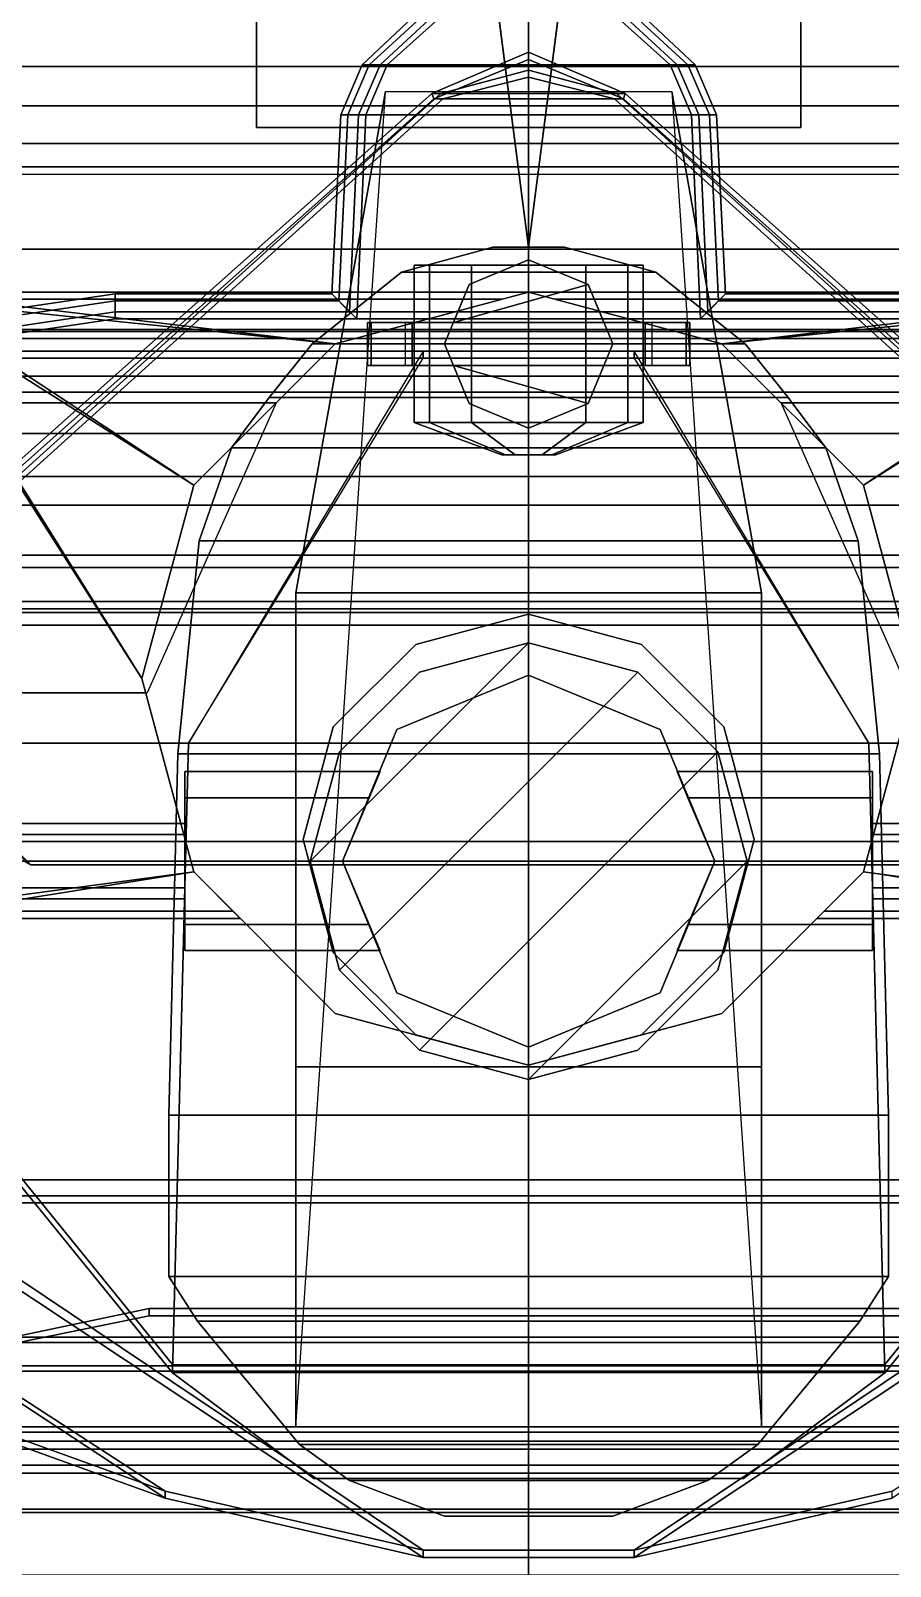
# Model space of a CAD drawing. Extents: x -12 to 12, y -95 to 93.
# Drawn here: x -2.78 to 2.02, y 17.83 to 26.41 of the extents above; entities that cross this region are included whole.
import ezdxf

# ---------------------------------------------------------------- set-up
doc = ezdxf.new("R2010")
doc.units = 0
doc.layers.get('0').update_dxf_attribs({"linetype": 'CONTINUOUS'})
doc.layers.add('SUPERSCTUCTURE', color=3, linetype='CONTINUOUS')

msp = doc.modelspace()

# ---------------------------------------------------------------- linework, layer by layer
for points in [[(-1.99, 40.65, 11.96), (0, 25.2, 24.82), (0, 25.2, 24.73), (-1.99, 40.6, 11.96)], [(-1.99, 40.6, 11.96), (0, 25.2, 24.73), (0, 25.2, 24.82), (-1.99, 40.65, 11.96)], [(1.99, 40.65, 11.96), (0, 25.2, 24.82), (0, 25.2, 24.73), (1.99, 40.6, 11.96)], [(1.99, 40.6, 11.96), (0, 25.2, 24.73), (0, 25.2, 24.82), (1.99, 40.65, 11.96)], [(0, 19.99, -7.11), (-5.39, 19.99, -7.11), (-5.39, 28.89, -7.08), (0, 28.89, -7.11)], [(0, 28.89, -7.11), (5.39, 28.89, -7.08), (5.39, 19.99, -7.11), (0, 19.99, -7.11)], [(5.86, 27.02, 9.55), (-5.86, 27.02, 9.55), (-5.86, 24.74, 9.55), (5.86, 24.74, 9.55)], [(-5.86, 24.74, 9.45), (-5.86, 27.02, 9.45), (5.86, 27.02, 9.45), (5.86, 24.74, 9.45)], [(-0.41, 26.66, 23.41), (-0.43, 26.69, 23.41), (-0.93, 26.22, 23.41), (-0.89, 26.22, 23.41)], [(-0.83, 26.22, 23.18), (-0.93, 26.22, 23.41), (-0.43, 26.69, 23.41), (-0.43, 26.59, 23.18)], [(0.89, 26.22, 23.41), (0.93, 26.22, 23.41), (0.43, 26.69, 23.41), (0.41, 26.66, 23.41)], [(0.93, 26.22, 23.41), (0.83, 26.22, 23.18), (0.43, 26.59, 23.18), (0.43, 26.69, 23.41)], [(-0.41, 26.56, 23.18), (-0.41, 26.66, 23.41), (-0.89, 26.22, 23.41), (-0.79, 26.22, 23.18)], [(0.41, 26.66, 23.41), (0.41, 26.56, 23.18), (0.79, 26.22, 23.18), (0.89, 26.22, 23.41)], [(-0.83, 26.22, 22.08), (-0.83, 26.22, 23.18), (-0.43, 26.59, 23.18), (-0.43, 26.59, 22.08)], [(-0.43, 26.59, 22.08), (0.43, 26.59, 22.08), (0.83, 26.22, 22.08), (-0.83, 26.22, 22.08)], [(-0.41, 26.56, 22.18), (-0.41, 26.56, 23.18), (-0.79, 26.22, 23.18), (-0.79, 26.22, 22.18)], [(0.41, 26.56, 22.18), (-0.41, 26.56, 22.18), (-0.79, 26.22, 22.18), (0.79, 26.22, 22.18)], [(0.41, 26.56, 23.18), (0.41, 26.56, 22.18), (0.79, 26.22, 22.18), (0.79, 26.22, 23.18)], [(0.83, 26.22, 23.18), (0.83, 26.22, 22.08), (0.43, 26.59, 22.08), (0.43, 26.59, 23.18)], [(0, 26.25, 20.05), (0, 26.29, 20.05), (-0.54, 26.06, 20.05), (-0.53, 26.03, 20.05)], [(-0.49, 26.06, 19.67), (-0.54, 26.06, 20.05), (0, 26.29, 20.05), (0, 26.19, 19.67)], [(0.53, 26.03, 20.05), (0.54, 26.06, 20.05), (0, 26.29, 20.05), (0, 26.25, 20.05)], [(0.54, 26.06, 20.05), (0.49, 26.06, 19.67), (0, 26.19, 19.67), (0, 26.29, 20.05)], [(5.59, 25.78, 16.49), (4.59, 26.21, 16.49), (-4.59, 26.21, 16.49), (-5.59, 25.78, 16.49)], [(-4.59, 25.99, 16), (-4.59, 26.21, 16), (4.59, 26.21, 16), (4.59, 25.99, 16)], [(4.59, 26.21, 16.49), (4.59, 26.21, 16), (-4.59, 26.21, 16), (-4.59, 26.21, 16.49)], [(-0.89, 26.22, 23.41), (-0.93, 26.22, 23.41), (-1.05, 25.94, 23.41), (-1.01, 25.94, 23.41)], [(-0.95, 25.94, 23.18), (-1.05, 25.94, 23.41), (-0.93, 26.22, 23.41), (-0.83, 26.22, 23.18)], [(-0.79, 26.22, 23.18), (-0.89, 26.22, 23.41), (-1.01, 25.94, 23.41), (-0.91, 25.94, 23.18)], [(-0.95, 25.94, 22.08), (-0.95, 25.94, 23.18), (-0.83, 26.22, 23.18), (-0.83, 26.22, 22.08)], [(-0.83, 26.22, 22.08), (0.83, 26.22, 22.08), (0.95, 25.94, 22.08), (-0.95, 25.94, 22.08)], [(-0.79, 26.22, 22.18), (-0.79, 26.22, 23.18), (-0.91, 25.94, 23.18), (-0.91, 25.94, 22.18)], [(0.79, 26.22, 22.18), (-0.79, 26.22, 22.18), (-0.91, 25.94, 22.18), (0.91, 25.94, 22.18)], [(0, 26.15, 19.67), (0, 26.25, 20.05), (-0.53, 26.03, 20.05), (-0.48, 26.03, 19.67)], [(0.49, 26.06, 18.67), (-0.49, 26.06, 18.67), (0, 26.19, 18.67), (0.49, 26.06, 18.67)], [(-0.49, 26.06, 18.67), (-0.49, 26.06, 19.67), (0, 26.19, 19.67), (0, 26.19, 18.67)], [(0, 26.25, 20.05), (0, 26.15, 19.67), (0.48, 26.03, 19.67), (0.53, 26.03, 20.05)], [(0.49, 26.06, 19.67), (0.49, 26.06, 18.67), (0, 26.19, 18.67), (0, 26.19, 19.67)], [(0.79, 26.22, 23.18), (0.79, 26.22, 22.18), (0.91, 25.94, 22.18), (0.91, 25.94, 23.18)], [(0.89, 26.22, 23.41), (0.79, 26.22, 23.18), (0.91, 25.94, 23.18), (1.01, 25.94, 23.41)], [(0.95, 25.94, 23.18), (0.95, 25.94, 22.08), (0.83, 26.22, 22.08), (0.83, 26.22, 23.18)], [(1.05, 25.94, 23.41), (0.95, 25.94, 23.18), (0.83, 26.22, 23.18), (0.93, 26.22, 23.41)], [(1.01, 25.94, 23.41), (1.05, 25.94, 23.41), (0.93, 26.22, 23.41), (0.89, 26.22, 23.41)], [(0, 26.15, 18.77), (-0.48, 26.03, 18.77), (-0.48, 26.03, 18.77), (0.48, 26.03, 18.77)], [(0, 26.15, 18.77), (0, 26.15, 19.67), (-0.48, 26.03, 19.67), (-0.48, 26.03, 18.77)], [(0, 26.15, 19.67), (0, 26.15, 18.77), (0.48, 26.03, 18.77), (0.48, 26.03, 19.67)], [(-0.53, 26.03, 20.05), (-0.54, 26.06, 20.05), (-3.73, 23.22, 20.05), (-3.73, 23.18, 20.05)], [(-3.63, 23.22, 19.67), (-3.73, 23.22, 20.05), (-0.54, 26.06, 20.05), (-0.49, 26.06, 19.67)], [(-0.48, 26.03, 19.67), (-0.53, 26.03, 20.05), (-3.73, 23.18, 20.05), (-3.63, 23.18, 19.67)], [(3.63, 23.22, 18.67), (-3.63, 23.22, 18.67), (-0.49, 26.06, 18.67), (0.49, 26.06, 18.67)], [(-3.63, 23.22, 18.67), (-3.63, 23.22, 19.67), (-0.49, 26.06, 19.67), (-0.49, 26.06, 18.67)], [(0.48, 26.03, 18.77), (-0.48, 26.03, 18.77), (-3.63, 23.18, 18.77), (3.63, 23.18, 18.77)], [(-0.48, 26.03, 18.77), (-0.48, 26.03, 19.67), (-3.63, 23.18, 19.67), (-3.63, 23.18, 18.77)], [(0.8, 26.07, 22.08), (1.3, 23.27, 21.61), (-1.3, 23.27, 21.61), (-0.8, 26.07, 22.08)], [(-0.8, 26.07, 22.08), (-1.3, 23.27, 21.61), (-1.3, 20.62, 21.61), (-1.3, 18.61, 22.08)], [(0.53, 26.03, 20.05), (0.48, 26.03, 19.67), (3.63, 23.18, 19.67), (3.73, 23.18, 20.05)], [(0.48, 26.03, 19.67), (0.48, 26.03, 18.77), (3.63, 23.18, 18.77), (3.63, 23.18, 19.67)], [(3.73, 23.22, 20.05), (3.63, 23.22, 19.67), (0.49, 26.06, 19.67), (0.54, 26.06, 20.05)], [(3.63, 23.22, 19.67), (3.63, 23.22, 18.67), (0.49, 26.06, 18.67), (0.49, 26.06, 19.67)], [(3.73, 23.18, 20.05), (3.73, 23.22, 20.05), (0.54, 26.06, 20.05), (0.53, 26.03, 20.05)], [(1.3, 20.62, 21.61), (1.3, 23.27, 21.61), (0.8, 26.07, 22.08), (1.3, 18.61, 22.08)], [(4.59, 25.99, 15.55), (5.51, 25.65, 15.55), (-5.51, 25.65, 15.55), (-4.59, 25.99, 15.55)], [(4.59, 25.99, 16), (4.59, 25.99, 15.55), (-4.59, 25.99, 15.55), (-4.59, 25.99, 16)], [(-1.01, 25.94, 23.41), (-1.05, 25.94, 23.41), (-1.1, 24.94, 23.41), (-1.06, 24.9, 23.41)], [(-1, 24.84, 23.18), (-1.1, 24.94, 23.41), (-1.05, 25.94, 23.41), (-0.95, 25.94, 23.18)], [(-0.91, 25.94, 23.18), (-1.01, 25.94, 23.41), (-1.06, 24.9, 23.41), (-0.96, 24.8, 23.18)], [(-1, 24.84, 22.08), (-1, 24.84, 23.18), (-0.95, 25.94, 23.18), (-0.95, 25.94, 22.08)], [(-0.95, 25.94, 22.08), (0.95, 25.94, 22.08), (1, 24.84, 22.08), (-1, 24.84, 22.08)], [(-0.91, 25.94, 22.18), (-0.91, 25.94, 23.18), (-0.96, 24.8, 23.18), (-0.96, 24.8, 22.18)], [(0.91, 25.94, 22.18), (-0.91, 25.94, 22.18), (-0.96, 24.8, 22.18), (0.96, 24.8, 22.18)], [(0.91, 25.94, 23.18), (0.91, 25.94, 22.18), (0.96, 24.8, 22.18), (0.96, 24.8, 23.18)], [(1.01, 25.94, 23.41), (0.91, 25.94, 23.18), (0.96, 24.8, 23.18), (1.06, 24.9, 23.41)], [(1, 24.84, 23.18), (1, 24.84, 22.08), (0.95, 25.94, 22.08), (0.95, 25.94, 23.18)], [(1.1, 24.94, 23.41), (1, 24.84, 23.18), (0.95, 25.94, 23.18), (1.05, 25.94, 23.41)], [(1.06, 24.9, 23.41), (1.1, 24.94, 23.41), (1.05, 25.94, 23.41), (1.01, 25.94, 23.41)], [(-6.18, 25.19, 16.49), (6.18, 25.19, 16.49), (5.59, 25.78, 16.49), (-5.59, 25.78, 16.49)], [(-6.12, 19.86, 13.21), (-5.51, 25.65, 13.21), (5.51, 25.65, 13.21), (6.12, 19.86, 13.21)], [(5.5195, 25.606, 13.31), (-5.5195, 25.606, 13.31), (-6.08, 19.9, 13.31), (6.08, 19.9, 13.31)], [(5.51, 25.65, 15.55), (5.51, 25.65, 13.21), (-5.51, 25.65, 13.21), (-5.51, 25.65, 15.55)], [(6.18, 25.19, 16.49), (-6.18, 25.19, 16.49), (-6.39, 24.39, 16.49), (6.39, 24.39, 16.49)], [(-0.71, 25.06, 26.17), (-0.2, 25.2, 26.17), (-0.2, 25.2, 24.38), (-0.71, 25.06, 24.38)], [(0.2, 25.2, 26.17), (-0.2, 25.2, 26.17), (-0.71, 25.06, 26.17), (0.71, 25.06, 26.17)], [(0.2, 25.2, 24.38), (-0.2, 25.2, 24.38), (-0.2, 25.2, 26.17), (0.2, 25.2, 26.17)], [(0.71, 25.06, 24.38), (0.2, 25.2, 24.38), (0.2, 25.2, 26.17), (0.71, 25.06, 26.17)], [(1.21, 24.66, 26.17), (0.71, 25.06, 26.17), (-0.71, 25.06, 26.17), (-1.21, 24.66, 26.17)], [(-1.21, 24.66, 26.17), (-0.71, 25.06, 26.17), (-0.71, 25.06, 24.38), (-1.21, 24.66, 24.38)], [(0.64, 25.1, 20.39), (-0.5543, 25.1, 20.07), (-0.64, 25.1, 20.39), (0.5543, 25.1, 20.71)], [(0.5543, 25.1, 20.71), (-0.64, 25.1, 20.39), (-0.5543, 25.1, 20.71), (0.32, 25.1, 20.9443)], [(-0.64, 25.1, 20.39), (-0.5543, 25.1, 20.07), (-0.5543, 24.22, 20.07), (-0.64, 24.22, 20.39)], [(-0.5543, 25.1, 20.71), (-0.64, 25.1, 20.39), (-0.64, 24.22, 20.39), (-0.5543, 24.22, 20.71)], [(0.5543, 25.1, 20.07), (-0.32, 25.1, 19.8357), (-0.5543, 25.1, 20.07), (0.64, 25.1, 20.39)], [(0.32, 25.1, 20.9443), (-0.5543, 25.1, 20.71), (-0.32, 25.1, 20.9443), (0, 25.1, 21.03)], [(-0.5543, 25.1, 20.07), (-0.32, 25.1, 19.8357), (-0.32, 24.22, 19.8357), (-0.5543, 24.22, 20.07)], [(-0.32, 25.1, 20.9443), (-0.5543, 25.1, 20.71), (-0.5543, 24.22, 20.71), (-0.32, 24.22, 20.9443)], [(0, 25.13, 19.29), (-0.3323, 24.9923, 19.29), (-0.4203, 24.78, 19.29), (0.3323, 24.9923, 19.29)], [(0, 25.13, 18.77), (-0.3323, 24.9923, 18.77), (-0.3323, 24.9923, 19.29), (0, 25.13, 19.29)], [(0.32, 25.1, 19.8357), (0, 25.1, 19.75), (-0.32, 25.1, 19.8357), (0.5543, 25.1, 20.07)], [(-0.32, 25.1, 19.8357), (0, 25.1, 19.75), (0, 24.22, 19.75), (-0.32, 24.22, 19.8357)], [(0, 25.1, 21.03), (-0.32, 25.1, 20.9443), (-0.32, 24.22, 20.9443), (0, 24.22, 21.03)], [(0.3323, 24.9923, 18.77), (0, 25.13, 18.77), (0, 25.13, 19.29), (0.3323, 24.9923, 19.29)], [(0, 25.1, 19.75), (0.32, 25.1, 19.8357), (0.32, 24.22, 19.8357), (0, 24.22, 19.75)], [(0.32, 25.1, 20.9443), (0, 25.1, 21.03), (0, 24.22, 21.03), (0.32, 24.22, 20.9443)], [(0.32, 25.1, 19.8357), (0.5543, 25.1, 20.07), (0.5543, 24.22, 20.07), (0.32, 24.22, 19.8357)], [(0.5543, 25.1, 20.71), (0.32, 25.1, 20.9443), (0.32, 24.22, 20.9443), (0.5543, 24.22, 20.71)], [(0.5543, 25.1, 20.07), (0.64, 25.1, 20.39), (0.64, 24.22, 20.39), (0.5543, 24.22, 20.07)], [(0.64, 25.1, 20.39), (0.5543, 25.1, 20.71), (0.5543, 24.22, 20.71), (0.64, 24.22, 20.39)], [(1.21, 24.66, 24.38), (0.71, 25.06, 24.38), (0.71, 25.06, 26.17), (1.21, 24.66, 26.17)], [(-0.3323, 24.9923, 18.77), (-0.47, 24.66, 18.77), (-0.47, 24.66, 19.29), (-0.3323, 24.9923, 19.29)], [(0.3323, 24.9923, 19.29), (-0.4203, 24.78, 19.29), (-0.4203, 24.78, 19.29), (0.4203, 24.78, 19.29)], [(0.47, 24.66, 18.77), (0.3323, 24.9923, 18.77), (0.3323, 24.9923, 19.29), (0.47, 24.66, 19.29)], [(6.15, 24.95, 11.9), (6.15, 24.95, 10.82), (-6.15, 24.95, 10.82), (-6.15, 24.95, 11.9)], [(0, 24.95, 11.9), (-6.15, 24.95, 11.9), (-6.15, 24.91, 11.9), (-0.15, 24.91, 11.9)], [(-0.15, 24.91, 11.9), (-6.15, 24.91, 11.9), (-6.15, 24.91, 10.92), (-0.15, 24.91, 10.92)], [(-3.51, 24.95, 10.82), (0, 24.95, 10.82), (-1.08, 24.6606, 10.82), (-3.51, 24.95, 10.82)], [(-3.51, 24.95, 10.82), (-2.16, 22.79, 10.82), (-1.8706, 21.71, 10.82), (-3.51, 21.45, 10.82)], [(-3.51, 24.95, 10.82), (-1.8706, 23.87, 10.82), (-2.16, 22.79, 10.82), (-3.51, 24.95, 10.82)], [(-3.51, 24.95, 10.82), (-1.08, 24.6606, 10.82), (-1.8706, 23.87, 10.82), (-3.51, 24.95, 10.82)], [(-1.08, 24.6606, 10.92), (-0.15, 24.91, 10.92), (-3.51, 24.91, 10.92)], [(-1.8706, 21.71, 10.92), (-2.16, 22.79, 10.92), (-3.51, 24.91, 10.92), (-3.51, 21.49, 10.92)], [(-2.16, 22.79, 10.92), (-1.8706, 23.87, 10.92), (-3.51, 24.91, 10.92)], [(-1.8706, 23.87, 10.92), (-1.08, 24.6606, 10.92), (-3.51, 24.91, 10.92)], [(-2.31, 24.9, 23.41), (-2.31, 24.94, 23.41), (-3.05, 24.83, 23.41), (-3.05, 24.79, 23.41)], [(-3.05, 24.73, 23.18), (-3.05, 24.83, 23.41), (-2.31, 24.94, 23.41), (-2.31, 24.84, 23.18)], [(-2.31, 24.8, 23.18), (-2.31, 24.9, 23.41), (-3.05, 24.79, 23.41), (-3.05, 24.69, 23.18)], [(-1.06, 24.9, 23.41), (-1.1, 24.94, 23.41), (-2.31, 24.94, 23.41), (-2.31, 24.9, 23.41)], [(-2.31, 24.84, 23.18), (-2.31, 24.94, 23.41), (-1.1, 24.94, 23.41), (-1, 24.84, 23.18)], [(-0.96, 24.8, 23.18), (-1.06, 24.9, 23.41), (-2.31, 24.9, 23.41), (-2.31, 24.8, 23.18)], [(0, 24.95, 8.92), (-1.08, 24.6606, 8.92), (-1.08, 24.6606, 13.21), (0, 24.95, 13.21)], [(0.15, 24.91, 11.9), (6.15, 24.91, 11.9), (6.15, 24.95, 11.9), (0, 24.95, 11.9)], [(1.08, 24.6606, 10.82), (0, 24.95, 10.82), (3.51, 24.95, 10.82)], [(1.08, 24.6606, 8.92), (0, 24.95, 8.92), (0, 24.95, 13.21), (1.08, 24.6606, 13.21)], [(0.15, 24.91, 10.92), (6.15, 24.91, 10.92), (6.15, 24.91, 11.9), (0.15, 24.91, 11.9)], [(3.51, 24.91, 10.92), (0.15, 24.91, 10.92), (1.08, 24.6606, 10.92), (3.51, 24.91, 10.92)], [(1.06, 24.9, 23.41), (0.96, 24.8, 23.18), (2.31, 24.8, 23.18), (2.31, 24.9, 23.41)], [(2.31, 24.94, 23.41), (2.31, 24.84, 23.18), (1, 24.84, 23.18), (1.1, 24.94, 23.41)], [(2.31, 24.9, 23.41), (2.31, 24.94, 23.41), (1.1, 24.94, 23.41), (1.06, 24.9, 23.41)], [(1.8706, 23.87, 10.82), (1.08, 24.6606, 10.82), (3.51, 24.95, 10.82)], [(3.51, 24.91, 10.92), (1.08, 24.6606, 10.92), (1.8706, 23.87, 10.92), (3.51, 24.91, 10.92)], [(2.16, 22.79, 10.82), (1.8706, 23.87, 10.82), (3.51, 24.95, 10.82)], [(1.8706, 21.71, 10.82), (2.16, 22.79, 10.82), (3.51, 24.95, 10.82), (3.51, 21.45, 10.82)], [(3.51, 24.91, 10.92), (1.8706, 23.87, 10.92), (2.16, 22.79, 10.92), (3.51, 24.91, 10.92)], [(3.51, 24.91, 10.92), (2.16, 22.79, 10.92), (1.8706, 21.71, 10.92), (3.51, 21.49, 10.92)], [(-2.31, 24.84, 22.08), (2.31, 24.84, 22.08), (3.05, 24.73, 22.08), (-3.05, 24.73, 22.08)], [(-3.05, 24.73, 22.08), (-3.05, 24.73, 23.18), (-2.31, 24.84, 23.18), (-2.31, 24.84, 22.08)], [(3.05, 24.69, 22.18), (2.31, 24.8, 22.18), (-2.31, 24.8, 22.18), (-3.05, 24.69, 22.18)], [(-2.31, 24.8, 22.18), (-2.31, 24.8, 23.18), (-3.05, 24.69, 23.18), (-3.05, 24.69, 22.18)], [(-2.31, 24.84, 22.08), (-2.31, 24.84, 23.18), (-1, 24.84, 23.18), (-1, 24.84, 22.08)], [(-0.96, 24.8, 22.18), (-0.96, 24.8, 23.18), (-2.31, 24.8, 23.18), (-2.31, 24.8, 22.18)], [(0.96, 24.8, 23.18), (0.96, 24.8, 22.18), (2.31, 24.8, 22.18), (2.31, 24.8, 23.18)], [(2.31, 24.84, 23.18), (2.31, 24.84, 22.08), (1, 24.84, 22.08), (1, 24.84, 23.18)], [(5.86, 24.74, 9.55), (-5.86, 24.74, 9.55), (-5.86, 24.74, 9.45), (5.86, 24.74, 9.45)], [(-3.05, 24.73, 22.08), (3.05, 24.73, 22.08), (3.48, 24.62, 22.08), (-3.48, 24.62, 22.08)], [(0.9, 24.78, 19.59), (0.69, 24.78, 19.29), (-0.69, 24.78, 19.29), (-0.9, 24.78, 19.59)], [(-0.88, 24.78, 20.46), (-0.9, 24.78, 19.59), (-0.9, 24.54, 19.59), (-0.88, 24.54, 20.46)], [(-0.64, 24.78, 20.57), (-0.65, 24.78, 19.59), (-0.9, 24.78, 19.59), (-0.88, 24.78, 20.46)], [(-0.9, 24.78, 19.59), (-0.69, 24.78, 19.29), (-0.69, 24.54, 19.29), (-0.9, 24.54, 19.59)], [(-0.88, 24.54, 20.46), (-0.64, 24.54, 20.57), (-0.64, 24.78, 20.57), (-0.88, 24.78, 20.46)], [(0.65, 24.78, 19.59), (-0.65, 24.78, 19.59), (-0.65, 24.54, 19.59), (0.65, 24.54, 19.59)], [(-0.64, 24.54, 20.57), (-0.65, 24.54, 19.59), (-0.65, 24.78, 19.59), (-0.64, 24.78, 20.57)], [(0.88, 24.78, 20.46), (0.64, 24.78, 20.57), (0.64, 24.54, 20.57), (0.88, 24.54, 20.46)], [(0.64, 24.78, 20.57), (0.65, 24.78, 19.59), (0.65, 24.54, 19.59), (0.64, 24.54, 20.57)], [(0.9, 24.78, 19.59), (0.65, 24.78, 19.59), (0.64, 24.78, 20.57), (0.88, 24.78, 20.46)], [(0.9, 24.54, 19.59), (0.69, 24.54, 19.29), (0.69, 24.78, 19.29), (0.9, 24.78, 19.59)], [(0.88, 24.54, 20.46), (0.9, 24.54, 19.59), (0.9, 24.78, 19.59), (0.88, 24.78, 20.46)], [(3.48, 24.58, 22.18), (3.05, 24.69, 22.18), (-3.05, 24.69, 22.18), (-3.48, 24.58, 22.18)], [(-1.08, 24.6606, 8.92), (-1.8706, 23.87, 8.92), (-1.8706, 23.87, 13.21), (-1.08, 24.6606, 13.21)], [(1.45, 24.36, 26.17), (1.21, 24.66, 26.17), (-1.21, 24.66, 26.17), (-1.45, 24.36, 26.17)], [(-1.45, 24.36, 26.17), (-1.21, 24.66, 26.17), (-1.21, 24.66, 24.38), (-1.45, 24.36, 24.38)], [(-0.47, 24.66, 18.77), (-0.3323, 24.3277, 18.77), (-0.3323, 24.3277, 19.29), (-0.47, 24.66, 19.29)], [(0.3323, 24.3277, 18.77), (0.47, 24.66, 18.77), (0.47, 24.66, 19.29), (0.3323, 24.3277, 19.29)], [(1.8706, 23.87, 8.92), (1.08, 24.6606, 8.92), (1.08, 24.6606, 13.21), (1.8706, 23.87, 13.21)], [(1.45, 24.36, 24.38), (1.21, 24.66, 24.38), (1.21, 24.66, 26.17), (1.45, 24.36, 26.17)], [(-3.48, 24.62, 22.08), (3.48, 24.62, 22.08), (3.7, 24.48, 22.08), (-3.7, 24.48, 22.08)], [(3.66, 24.48, 22.18), (3.48, 24.58, 22.18), (-3.48, 24.58, 22.18), (-3.66, 24.48, 22.18)], [(-0.59, 24.58, 24.38), (-0.59, 24.62, 22.18), (-1.9, 22.43, 22.18), (-1.9, 22.43, 24.38)], [(-0.69, 24.54, 19.29), (0.69, 24.54, 19.29), (0.9, 24.54, 19.59), (-0.9, 24.54, 19.59)], [(-0.9, 24.54, 19.59), (-0.65, 24.54, 19.59), (-0.64, 24.54, 20.57), (-0.88, 24.54, 20.46)], [(0.59, 24.58, 24.38), (0.59, 24.62, 22.18), (-0.59, 24.62, 22.18), (-0.59, 24.58, 24.38)], [(-0.4203, 24.54, 19.29), (0.3323, 24.3277, 19.29), (0.4203, 24.54, 19.29), (-0.4203, 24.54, 19.29)], [(-0.3323, 24.3277, 19.29), (0, 24.19, 19.29), (0.3323, 24.3277, 19.29), (-0.4203, 24.54, 19.29)], [(1.9, 22.43, 22.18), (0.59, 24.62, 22.18), (0.59, 24.58, 24.38), (1.9, 22.43, 24.38)], [(0.64, 24.54, 20.57), (0.65, 24.54, 19.59), (0.9, 24.54, 19.59), (0.88, 24.54, 20.46)], [(-3.7, 24.48, 22.08), (3.7, 24.48, 22.08), (4.06, 24.16, 22.08), (-4.06, 24.16, 22.08)], [(4.02, 24.16, 22.18), (3.66, 24.48, 22.18), (-3.66, 24.48, 22.18), (-4.02, 24.16, 22.18)], [(6.39, 24.39, 16.49), (-6.39, 24.39, 16.49), (-4.5, 23.92, 16.49), (4.5, 23.92, 16.49)], [(-1.41, 24.33, 10.82), (-1.41, 24.33, 9.71), (-4.59, 24.33, 9.71), (-7.1, 24.33, 10.82)], [(-4.59, 22.71, 9.71), (-4.59, 24.33, 9.71), (-1.41, 24.33, 9.71), (-2.13, 22.71, 9.71)], [(1.45, 24.36, 26.17), (-1.45, 24.36, 26.17), (-1.66, 24.08, 26.17), (1.66, 24.08, 26.17)], [(-1.66, 24.08, 26.17), (-1.45, 24.36, 26.17), (-1.45, 24.36, 24.38), (-1.66, 24.08, 24.38)], [(-0.3323, 24.3277, 18.77), (0, 24.19, 18.77), (0, 24.19, 19.29), (-0.3323, 24.3277, 19.29)], [(0, 24.19, 18.77), (0.3323, 24.3277, 18.77), (0.3323, 24.3277, 19.29), (0, 24.19, 19.29)], [(4.59, 24.33, 9.71), (4.59, 22.71, 9.71), (2.13, 22.71, 9.71), (1.41, 24.33, 9.71)], [(7.1, 24.33, 10.82), (4.59, 24.33, 9.71), (1.41, 24.33, 9.71), (1.41, 24.33, 10.82)], [(1.66, 24.08, 24.38), (1.45, 24.36, 24.38), (1.45, 24.36, 26.17), (1.66, 24.08, 26.17)], [(-0.64, 24.22, 20.39), (-0.5543, 24.22, 20.07), (-0.1299, 24.04, 20.315), (-0.15, 24.04, 20.39)], [(-0.5543, 24.22, 20.71), (-0.64, 24.22, 20.39), (-0.15, 24.04, 20.39), (-0.1299, 24.04, 20.465)], [(-0.5543, 24.22, 20.07), (-0.32, 24.22, 19.8357), (-0.075, 24.04, 20.2601), (-0.1299, 24.04, 20.315)], [(-0.32, 24.22, 20.9443), (-0.5543, 24.22, 20.71), (-0.1299, 24.04, 20.465), (-0.075, 24.04, 20.5199)], [(-0.32, 24.22, 19.8357), (0, 24.22, 19.75), (0, 24.04, 20.24), (-0.075, 24.04, 20.2601)], [(0, 24.22, 21.03), (-0.32, 24.22, 20.9443), (-0.075, 24.04, 20.5199), (0, 24.04, 20.54)], [(0, 24.22, 19.75), (0.32, 24.22, 19.8357), (0.075, 24.04, 20.2601), (0, 24.04, 20.24)], [(0.32, 24.22, 20.9443), (0, 24.22, 21.03), (0, 24.04, 20.54), (0.075, 24.04, 20.5199)], [(0.32, 24.22, 19.8357), (0.5543, 24.22, 20.07), (0.1299, 24.04, 20.315), (0.075, 24.04, 20.2601)], [(0.5543, 24.22, 20.71), (0.32, 24.22, 20.9443), (0.075, 24.04, 20.5199), (0.1299, 24.04, 20.465)], [(0.5543, 24.22, 20.07), (0.64, 24.22, 20.39), (0.15, 24.04, 20.39), (0.1299, 24.04, 20.315)], [(0.64, 24.22, 20.39), (0.5543, 24.22, 20.71), (0.1299, 24.04, 20.465), (0.15, 24.04, 20.39)], [(-4.06, 24.16, 22.08), (4.06, 24.16, 22.08), (4.46, 23.48, 22.08), (-4.46, 23.48, 22.08)], [(4.42, 23.48, 22.18), (4.02, 24.16, 22.18), (-4.02, 24.16, 22.18), (-4.42, 23.48, 22.18)], [(1.66, 24.08, 25.83), (-1.66, 24.08, 25.83), (-1.84, 23.56, 25.83), (1.84, 23.56, 25.83)], [(-1.84, 23.56, 25.83), (-1.66, 24.08, 25.83), (-1.66, 24.08, 24.38), (-1.84, 23.56, 24.38)], [(1.66, 24.08, 26.17), (-1.66, 24.08, 26.17), (-1.66, 24.08, 25.83), (1.66, 24.08, 25.83)], [(0.1299, 24.04, 20.465), (-0.15, 24.04, 20.39), (-0.1299, 24.04, 20.315), (0.15, 24.04, 20.39)], [(0.075, 24.04, 20.5199), (-0.1299, 24.04, 20.465), (-0.15, 24.04, 20.39), (0.1299, 24.04, 20.465)], [(0.15, 24.04, 20.39), (-0.1299, 24.04, 20.315), (-0.075, 24.04, 20.2601), (0.1299, 24.04, 20.315)], [(0, 24.04, 20.54), (-0.075, 24.04, 20.5199), (-0.1299, 24.04, 20.465), (0.075, 24.04, 20.5199)], [(0.1299, 24.04, 20.315), (-0.075, 24.04, 20.2601), (0, 24.04, 20.24), (0.075, 24.04, 20.2601)], [(1.84, 23.56, 24.38), (1.66, 24.08, 24.38), (1.66, 24.08, 25.83), (1.84, 23.56, 25.83)], [(4.5, 23.92, 16.49), (-4.5, 23.92, 16.49), (-3.9, 23.7592, 16.49), (3.9, 23.7592, 16.49)], [(-1.8706, 23.87, 8.92), (-2.16, 22.79, 8.92), (-2.16, 22.79, 13.21), (-1.8706, 23.87, 13.21)], [(2.16, 22.79, 8.92), (1.8706, 23.87, 8.92), (1.8706, 23.87, 13.21), (2.16, 22.79, 13.21)], [(3.9, 23.7592, 16.49), (-3.9, 23.7592, 16.49), (-3.5508, 23.41, 16.49), (3.5508, 23.41, 16.49)], [(1.84, 23.56, 25.83), (-1.84, 23.56, 25.83), (-1.96, 22.37, 25.83), (1.96, 22.37, 25.83)], [(-1.96, 22.37, 25.83), (-1.84, 23.56, 25.83), (-1.84, 23.56, 24.38), (-1.96, 22.37, 24.38)], [(1.96, 22.37, 24.38), (1.84, 23.56, 24.38), (1.84, 23.56, 25.83), (1.96, 22.37, 25.83)], [(-4.46, 23.48, 22.08), (4.46, 23.48, 22.08), (4.59, 23.16, 22.08), (-4.59, 23.16, 22.08)], [(4.55, 23.16, 22.18), (4.42, 23.48, 22.18), (-4.42, 23.48, 22.18), (-4.55, 23.16, 22.18)], [(-5.8, 23.41, 15.55), (-5.8, 23.41, 13.31), (5.8, 23.41, 13.31), (5.8, 23.41, 15.55)], [(-5.4492, 23.41, 15.55), (5.4492, 23.41, 15.55), (5.4492, 23.41, 15.76), (-5.4492, 23.41, 15.76)], [(3.5508, 23.41, 16.49), (-3.5508, 23.41, 16.49), (-3.5508, 23.41, 15.76), (3.5508, 23.41, 15.76)], [(-1.3, 20.62, 21.61), (-1.3, 23.27, 21.61), (1.3, 23.27, 21.61), (1.3, 20.62, 21.61)], [(4.12, 23.0887, 18.67), (-4.12, 23.0887, 18.67), (-3.63, 23.22, 18.67), (3.63, 23.22, 18.67)], [(3.63, 23.18, 18.77), (-3.63, 23.18, 18.77), (-2.8159, 21.77, 18.77), (2.8159, 21.77, 18.77)], [(-4.59, 23.16, 22.08), (4.59, 23.16, 22.08), (4.59, 22.43, 22.08), (-4.59, 22.43, 22.08)], [(4.55, 22.43, 22.18), (4.55, 23.16, 22.18), (-4.55, 23.16, 22.18), (-4.55, 22.43, 22.18)], [(2.7813, 21.75, 18.67), (-2.7813, 21.75, 18.67), (-4.12, 23.0887, 18.67), (4.12, 23.0887, 18.67)], [(0, 23.15, 13.21), (-0.63, 22.9812, 13.21), (-0.63, 22.9812, 21.61), (0, 23.15, 21.61)], [(0.63, 22.9812, 13.21), (0, 23.15, 13.21), (0, 23.15, 21.61), (0.63, 22.9812, 21.61)], [(-1.22, 21.77, 30.38), (0, 22.99, 30.38), (-0.61, 22.8266, 30.38), (-1.0566, 22.38, 30.38)], [(-1.0566, 21.16, 30.38), (0.61, 22.8266, 30.38), (0, 22.99, 30.38), (-1.22, 21.77, 30.38)], [(-0.63, 22.9812, 13.21), (-1.0912, 22.52, 13.21), (-1.0912, 22.52, 21.61), (-0.63, 22.9812, 21.61)], [(0, 22.99, 26.65), (-0.61, 22.8266, 26.65), (-0.61, 22.8266, 30.38), (0, 22.99, 30.38)], [(0.61, 22.8266, 26.65), (0, 22.99, 26.65), (0, 22.99, 30.38), (0.61, 22.8266, 30.38)], [(1.0912, 22.52, 13.21), (0.63, 22.9812, 13.21), (0.63, 22.9812, 21.61), (1.0912, 22.52, 21.61)], [(-0.61, 20.7134, 30.38), (1.0566, 22.38, 30.38), (0.61, 22.8266, 30.38), (-1.0566, 21.16, 30.38)], [(-0.61, 22.8266, 26.65), (-1.0566, 22.38, 26.65), (-1.0566, 22.38, 30.38), (-0.61, 22.8266, 30.38)], [(1.0566, 22.38, 26.65), (0.61, 22.8266, 26.65), (0.61, 22.8266, 30.38), (1.0566, 22.38, 30.38)], [(-2.16, 22.79, 8.92), (-1.8706, 21.71, 8.92), (-1.8706, 21.71, 13.21), (-2.16, 22.79, 13.21)], [(0, 22.81, 25.83), (-0.7354, 22.5054, 25.83), (-0.7354, 22.5054, 26.65), (0, 22.81, 26.65)], [(0.7354, 22.5054, 25.83), (0, 22.81, 25.83), (0, 22.81, 26.65), (0.7354, 22.5054, 26.65)], [(1.8706, 21.71, 8.92), (2.16, 22.79, 8.92), (2.16, 22.79, 13.21), (1.8706, 21.71, 13.21)], [(-7.1, 22.71, 10.82), (-4.59, 22.71, 9.71), (-2.13, 22.71, 9.71), (-2.13, 22.71, 10.82)], [(-1.0912, 22.52, 13.21), (-1.26, 21.89, 13.21), (-1.26, 21.89, 21.61), (-1.0912, 22.52, 21.61)], [(-0.7354, 22.5054, 25.83), (-1.04, 21.77, 25.83), (-1.04, 21.77, 26.65), (-0.7354, 22.5054, 26.65)], [(1.04, 21.77, 25.83), (0.7354, 22.5054, 25.83), (0.7354, 22.5054, 26.65), (1.04, 21.77, 26.65)], [(1.26, 21.89, 13.21), (1.0912, 22.52, 13.21), (1.0912, 22.52, 21.61), (1.26, 21.89, 21.61)], [(-4.59, 22.43, 22.08), (4.59, 22.43, 22.08), (4.4, 21.88, 22.08), (-4.4, 21.88, 22.08)], [(4.36, 21.88, 22.18), (4.55, 22.43, 22.18), (-4.55, 22.43, 22.18), (-4.36, 21.88, 22.18)], [(-1.9, 22.43, 22.18), (-1.99, 18.91, 22.18), (-1.99, 18.91, 24.38), (-1.9, 22.43, 24.38)], [(1.99, 18.91, 24.38), (1.99, 18.91, 22.18), (1.9, 22.43, 22.18), (1.9, 22.43, 24.38)], [(1.96, 22.37, 25.83), (-1.96, 22.37, 25.83), (-2.01, 20.35, 25.83), (2.01, 20.35, 25.83)], [(-2.01, 20.35, 25.83), (-1.96, 22.37, 25.83), (-1.96, 22.37, 24.38), (-2.01, 20.35, 24.38)], [(-1.0566, 22.38, 26.65), (-1.22, 21.77, 26.65), (-1.22, 21.77, 30.38), (-1.0566, 22.38, 30.38)], [(0, 20.55, 30.38), (1.22, 21.77, 30.38), (1.0566, 22.38, 30.38), (-0.61, 20.7134, 30.38)], [(1.22, 21.77, 26.65), (1.0566, 22.38, 26.65), (1.0566, 22.38, 30.38), (1.22, 21.77, 30.38)], [(2.01, 20.35, 24.38), (1.96, 22.37, 24.38), (1.96, 22.37, 25.83), (2.01, 20.35, 25.83)], [(-0.83, 22.27, 28.08), (-0.89, 22.1236, 27.7264), (-1.92, 22.1236, 27.7264), (-1.92, 22.27, 28.08)], [(-0.89, 22.1236, 28.4336), (-0.83, 22.27, 28.08), (-1.92, 22.27, 28.08), (-1.92, 22.1236, 28.4336)], [(-1.92, 22.1236, 28.4336), (-1.92, 22.27, 28.08), (-1.92, 21.98, 28.08), (-1.92, 21.9185, 28.2285)], [(-1.92, 22.27, 28.08), (-1.92, 22.1236, 27.7264), (-1.92, 21.9185, 27.9315), (-1.92, 21.98, 28.08)], [(0.89, 22.1236, 27.7264), (0.83, 22.27, 28.08), (1.92, 22.27, 28.08), (1.92, 22.1236, 27.7264)], [(0.83, 22.27, 28.08), (0.89, 22.1236, 28.4336), (1.92, 22.1236, 28.4336), (1.92, 22.27, 28.08)], [(1.92, 22.27, 28.08), (1.92, 22.1236, 28.4336), (1.92, 21.9185, 28.2285), (1.92, 21.98, 28.08)], [(1.92, 22.1236, 27.7264), (1.92, 22.27, 28.08), (1.92, 21.98, 28.08), (1.92, 21.9185, 27.9315)], [(-0.89, 22.1236, 27.7264), (-1.04, 21.77, 27.58), (-1.92, 21.77, 27.58), (-1.92, 22.1236, 27.7264)], [(-1.04, 21.77, 28.58), (-0.89, 22.1236, 28.4336), (-1.92, 22.1236, 28.4336), (-1.92, 21.77, 28.58)], [(-1.92, 21.77, 28.58), (-1.92, 22.1236, 28.4336), (-1.92, 21.9185, 28.2285), (-1.92, 21.77, 28.29)], [(-1.92, 22.1236, 27.7264), (-1.92, 21.77, 27.58), (-1.92, 21.77, 27.87), (-1.92, 21.9185, 27.9315)], [(1.04, 21.77, 27.58), (0.89, 22.1236, 27.7264), (1.92, 22.1236, 27.7264), (1.92, 21.77, 27.58)], [(0.89, 22.1236, 28.4336), (1.04, 21.77, 28.58), (1.92, 21.77, 28.58), (1.92, 22.1236, 28.4336)], [(1.92, 22.1236, 28.4336), (1.92, 21.77, 28.58), (1.92, 21.77, 28.29), (1.92, 21.9185, 28.2285)], [(1.92, 21.77, 27.58), (1.92, 22.1236, 27.7264), (1.92, 21.9185, 27.9315), (1.92, 21.77, 27.87)], [(-1.92, 21.98, 28.08), (-1.92, 21.9185, 27.9315), (-5.28, 21.9185, 27.9315), (-5.28, 21.98, 28.08)], [(-1.92, 21.9185, 28.2285), (-1.92, 21.98, 28.08), (-5.28, 21.98, 28.08), (-5.28, 21.9185, 28.2285)], [(1.92, 21.9185, 27.9315), (1.92, 21.98, 28.08), (5.28, 21.98, 28.08), (5.28, 21.9185, 27.9315)], [(1.92, 21.98, 28.08), (1.92, 21.9185, 28.2285), (5.28, 21.9185, 28.2285), (5.28, 21.98, 28.08)], [(-1.92, 21.9185, 27.9315), (-1.92, 21.77, 27.87), (-5.28, 21.77, 27.87), (-5.28, 21.9185, 27.9315)], [(-1.92, 21.77, 28.29), (-1.92, 21.9185, 28.2285), (-5.28, 21.9185, 28.2285), (-5.28, 21.77, 28.29)], [(-4.4, 21.88, 22.08), (4.4, 21.88, 22.08), (1.99, 18.91, 22.08), (-1.99, 18.91, 22.08)], [(-1.99, 18.91, 22.08), (-1.99, 18.91, 23.18), (-4.4, 21.88, 23.18), (-4.4, 21.88, 22.08)], [(-4.36, 21.88, 23.18), (-4.4, 21.88, 23.18), (-1.99, 18.91, 23.18), (-1.9888, 18.9578, 23.18)], [(1.9888, 18.9578, 22.18), (4.36, 21.88, 22.18), (-4.36, 21.88, 22.18), (-1.9888, 18.9578, 22.18)], [(-4.36, 21.88, 22.18), (-4.36, 21.88, 23.18), (-1.9888, 18.9578, 23.18), (-1.9888, 18.9578, 22.18)], [(-1.26, 21.89, 13.21), (-1.0912, 21.26, 13.21), (-1.0912, 21.26, 21.61), (-1.26, 21.89, 21.61)], [(1.0912, 21.26, 13.21), (1.26, 21.89, 13.21), (1.26, 21.89, 21.61), (1.0912, 21.26, 21.61)], [(1.92, 21.77, 27.87), (1.92, 21.9185, 27.9315), (5.28, 21.9185, 27.9315), (5.28, 21.77, 27.87)], [(1.92, 21.9185, 28.2285), (1.92, 21.77, 28.29), (5.28, 21.77, 28.29), (5.28, 21.9185, 28.2285)], [(4.36, 21.88, 23.18), (4.36, 21.88, 22.18), (1.9888, 18.9578, 22.18), (1.9888, 18.9578, 23.18)], [(1.9888, 18.9578, 23.18), (1.99, 18.91, 23.18), (4.4, 21.88, 23.18), (4.36, 21.88, 23.18)], [(1.99, 18.91, 23.18), (1.99, 18.91, 22.08), (4.4, 21.88, 22.08), (4.4, 21.88, 23.18)], [(-1.92, 21.77, 27.87), (-1.92, 21.6215, 27.9315), (-5.28, 21.6215, 27.9315), (-5.28, 21.77, 27.87)], [(-1.92, 21.6215, 28.2285), (-1.92, 21.77, 28.29), (-5.28, 21.77, 28.29), (-5.28, 21.6215, 28.2285)], [(-1.6506, 21.49, 10.92), (-1.8706, 21.71, 10.92), (-3.51, 21.49, 10.92)], [(-3.51, 21.45, 10.82), (-1.8706, 21.71, 10.82), (-1.6106, 21.45, 10.82), (-3.51, 21.45, 10.82)], [(2.8159, 21.77, 19.67), (-2.8159, 21.77, 19.67), (-2.7813, 21.75, 19.67), (2.7813, 21.75, 19.67)], [(2.8159, 21.77, 18.77), (-2.8159, 21.77, 18.77), (-2.8159, 21.77, 19.67), (2.8159, 21.77, 19.67)], [(2.8159, 21.77, 18.77), (-2.8159, 21.77, 18.77), (-2.8159, 21.77, 19.67), (2.8159, 21.77, 19.67)], [(-2.7813, 21.75, 18.67), (2.7813, 21.75, 18.67), (2.7813, 21.75, 19.67), (-2.7813, 21.75, 19.67)], [(-2.7813, 21.75, 18.67), (2.7813, 21.75, 18.67), (2.7813, 21.75, 19.67), (-2.7813, 21.75, 19.67)], [(-1.04, 21.77, 27.58), (-0.89, 21.4164, 27.7264), (-1.92, 21.4164, 27.7264), (-1.92, 21.77, 27.58)], [(-0.89, 21.4164, 28.4336), (-1.04, 21.77, 28.58), (-1.92, 21.77, 28.58), (-1.92, 21.4164, 28.4336)], [(-1.92, 21.77, 27.58), (-1.92, 21.4164, 27.7264), (-1.92, 21.6215, 27.9315), (-1.92, 21.77, 27.87)], [(-1.92, 21.4164, 28.4336), (-1.92, 21.77, 28.58), (-1.92, 21.77, 28.29), (-1.92, 21.6215, 28.2285)], [(-1.8706, 21.71, 8.92), (-1.08, 20.9194, 8.92), (-1.08, 20.9194, 13.21), (-1.8706, 21.71, 13.21)], [(-1.22, 21.77, 26.65), (-1.0566, 21.16, 26.65), (-1.0566, 21.16, 30.38), (-1.22, 21.77, 30.38)], [(-1.04, 21.77, 25.83), (-0.7354, 21.0346, 25.83), (-0.7354, 21.0346, 26.65), (-1.04, 21.77, 26.65)], [(0.61, 20.7134, 30.38), (1.0566, 21.16, 30.38), (1.22, 21.77, 30.38), (0, 20.55, 30.38)], [(0.7354, 21.0346, 25.83), (1.04, 21.77, 25.83), (1.04, 21.77, 26.65), (0.7354, 21.0346, 26.65)], [(0.89, 21.4164, 27.7264), (1.04, 21.77, 27.58), (1.92, 21.77, 27.58), (1.92, 21.4164, 27.7264)], [(1.04, 21.77, 28.58), (0.89, 21.4164, 28.4336), (1.92, 21.4164, 28.4336), (1.92, 21.77, 28.58)], [(1.0566, 21.16, 26.65), (1.22, 21.77, 26.65), (1.22, 21.77, 30.38), (1.0566, 21.16, 30.38)], [(1.08, 20.9194, 8.92), (1.8706, 21.71, 8.92), (1.8706, 21.71, 13.21), (1.08, 20.9194, 13.21)], [(3.51, 21.49, 10.92), (1.8706, 21.71, 10.92), (1.65, 21.49, 10.92), (3.51, 21.49, 10.92)], [(1.92, 21.4164, 27.7264), (1.92, 21.77, 27.58), (1.92, 21.77, 27.87), (1.92, 21.6215, 27.9315)], [(1.92, 21.77, 28.58), (1.92, 21.4164, 28.4336), (1.92, 21.6215, 28.2285), (1.92, 21.77, 28.29)], [(1.92, 21.6215, 27.9315), (1.92, 21.77, 27.87), (5.28, 21.77, 27.87), (5.28, 21.6215, 27.9315)], [(1.92, 21.77, 28.29), (1.92, 21.6215, 28.2285), (5.28, 21.6215, 28.2285), (5.28, 21.77, 28.29)], [(-1.92, 21.6215, 27.9315), (-1.92, 21.56, 28.08), (-5.28, 21.56, 28.08), (-5.28, 21.6215, 27.9315)], [(-1.92, 21.56, 28.08), (-1.92, 21.6215, 28.2285), (-5.28, 21.6215, 28.2285), (-5.28, 21.56, 28.08)], [(-1.92, 21.4164, 27.7264), (-1.92, 21.27, 28.08), (-1.92, 21.56, 28.08), (-1.92, 21.6215, 27.9315)], [(-1.92, 21.27, 28.08), (-1.92, 21.4164, 28.4336), (-1.92, 21.6215, 28.2285), (-1.92, 21.56, 28.08)], [(1.92, 21.27, 28.08), (1.92, 21.4164, 27.7264), (1.92, 21.6215, 27.9315), (1.92, 21.56, 28.08)], [(1.92, 21.4164, 28.4336), (1.92, 21.27, 28.08), (1.92, 21.56, 28.08), (1.92, 21.6215, 28.2285)], [(1.92, 21.56, 28.08), (1.92, 21.6215, 27.9315), (5.28, 21.6215, 27.9315), (5.28, 21.56, 28.08)], [(1.92, 21.6215, 28.2285), (1.92, 21.56, 28.08), (5.28, 21.56, 28.08), (5.28, 21.6215, 28.2285)], [(-1.65, 21.49, 11.9), (-3.51, 21.49, 11.9), (-3.51, 21.45, 11.9), (-1.61, 21.45, 11.9)], [(-3.51, 21.49, 10.92), (-3.51, 21.49, 11.9), (-1.65, 21.49, 11.9), (-1.65, 21.49, 10.92)], [(-1.61, 21.45, 11.9), (-3.51, 21.45, 11.9), (-3.51, 21.45, 10.82), (-1.6106, 21.45, 10.82)], [(1.61, 21.45, 11.9), (3.51, 21.45, 11.9), (3.51, 21.49, 11.9), (1.65, 21.49, 11.9)], [(1.6106, 21.45, 10.82), (3.51, 21.45, 10.82), (3.51, 21.45, 11.9), (1.61, 21.45, 11.9)], [(3.51, 21.49, 11.9), (3.51, 21.49, 10.92), (1.65, 21.49, 10.92), (1.65, 21.49, 11.9)], [(-0.89, 21.4164, 27.7264), (-0.83, 21.27, 28.08), (-1.92, 21.27, 28.08), (-1.92, 21.4164, 27.7264)], [(-0.83, 21.27, 28.08), (-0.89, 21.4164, 28.4336), (-1.92, 21.4164, 28.4336), (-1.92, 21.27, 28.08)], [(0.83, 21.27, 28.08), (0.89, 21.4164, 27.7264), (1.92, 21.4164, 27.7264), (1.92, 21.27, 28.08)], [(0.89, 21.4164, 28.4336), (0.83, 21.27, 28.08), (1.92, 21.27, 28.08), (1.92, 21.4164, 28.4336)], [(-1.0912, 21.26, 13.21), (-0.63, 20.7988, 13.21), (-0.63, 20.7988, 21.61), (-1.0912, 21.26, 21.61)], [(0.63, 20.7988, 13.21), (1.0912, 21.26, 13.21), (1.0912, 21.26, 21.61), (0.63, 20.7988, 21.61)], [(-1.0566, 21.16, 26.65), (-0.61, 20.7134, 26.65), (-0.61, 20.7134, 30.38), (-1.0566, 21.16, 30.38)], [(0.61, 20.7134, 26.65), (1.0566, 21.16, 26.65), (1.0566, 21.16, 30.38), (0.61, 20.7134, 30.38)], [(-0.7354, 21.0346, 25.83), (0, 20.73, 25.83), (0, 20.73, 26.65), (-0.7354, 21.0346, 26.65)], [(0, 20.73, 25.83), (0.7354, 21.0346, 25.83), (0.7354, 21.0346, 26.65), (0, 20.73, 26.65)], [(-1.08, 20.9194, 8.92), (0, 20.63, 8.92), (0, 20.63, 13.21), (-1.08, 20.9194, 13.21)], [(0, 20.63, 8.92), (1.08, 20.9194, 8.92), (1.08, 20.9194, 13.21), (0, 20.63, 13.21)], [(-0.63, 20.7988, 13.21), (0, 20.63, 13.21), (0, 20.63, 21.61), (-0.63, 20.7988, 21.61)], [(0, 20.63, 13.21), (0.63, 20.7988, 13.21), (0.63, 20.7988, 21.61), (0, 20.63, 21.61)], [(-0.61, 20.7134, 26.65), (0, 20.55, 26.65), (0, 20.55, 30.38), (-0.61, 20.7134, 30.38)], [(0, 20.55, 26.65), (0.61, 20.7134, 26.65), (0.61, 20.7134, 30.38), (0, 20.55, 30.38)], [(-1.3, 18.61, 22.08), (-1.3, 20.62, 21.61), (1.3, 20.62, 21.61), (1.3, 18.61, 22.08)], [(2.01, 20.35, 25.83), (-2.01, 20.35, 25.83), (-2.01, 19.45, 25.83), (2.01, 19.45, 25.83)], [(-2.01, 19.45, 25.83), (-2.01, 20.35, 25.83), (-2.01, 20.35, 24.38), (-2.01, 19.45, 24.38)], [(2.01, 19.45, 24.38), (2.01, 20.35, 24.38), (2.01, 20.35, 25.83), (2.01, 19.45, 25.83)], [(0, 10.75, -7.11), (-5.39, 10.75, -7.11), (-5.39, 19.99, -7.11), (0, 19.99, -7.11)], [(0, 19.99, -7.11), (5.39, 19.99, -7.11), (5.39, 10.75, -7.11), (0, 10.75, -7.11)], [(-0.59, 17.88, 13.21), (-3.58, 19.86, 13.21), (3.58, 19.86, 13.21), (0.59, 17.88, 13.21)], [(-3.58, 19.23, 13.21), (-3.58, 19.86, 13.21), (-0.59, 17.88, 13.21), (-2.03, 18.21, 13.21)], [(3.54, 19.9, 13.31), (-3.54, 19.9, 13.31), (-0.59, 17.92, 13.31), (0.59, 17.92, 13.31)], [(-0.59, 17.92, 13.31), (-3.54, 19.9, 13.31), (-3.54, 19.23, 13.31), (-2.03, 18.25, 13.31)], [(3.54, 19.23, 13.31), (3.54, 19.9, 13.31), (0.59, 17.92, 13.31), (2.03, 18.25, 13.31)], [(0.59, 17.88, 13.21), (3.58, 19.86, 13.21), (3.58, 19.23, 13.21), (2.03, 18.21, 13.21)], [(2.01, 19.45, 25.83), (-2.01, 19.45, 25.83), (-2.01, 19.45, 26.17), (2.01, 19.45, 26.17)], [(2.01, 19.45, 26.17), (-2.01, 19.45, 26.17), (-1.85, 19.2, 26.17), (1.85, 19.2, 26.17)], [(-1.85, 19.2, 26.17), (-2.01, 19.45, 26.17), (-2.01, 19.45, 24.38), (-1.85, 19.2, 24.38)], [(1.85, 19.2, 24.38), (2.01, 19.45, 24.38), (2.01, 19.45, 26.17), (1.85, 19.2, 26.17)], [(-3.46, 18.89, 13.21), (-3.58, 19.23, 13.21), (-2.03, 18.21, 13.21), (-2.86, 18.51, 13.21)], [(-2.03, 18.25, 13.31), (-3.54, 19.23, 13.31), (-3.43, 18.9, 13.31), (-2.86, 18.55, 13.31)], [(-2.12, 19.27, 24.02), (2.12, 19.27, 24.02), (2.88, 19.11, 24.02), (-2.88, 19.11, 24.02)], [(-2.88, 19.11, 25.38), (-2.85, 19.08, 25.38), (-2.12, 19.23, 25.38), (-2.12, 19.27, 25.38)], [(-2.88, 19.11, 24.02), (-2.88, 19.11, 25.38), (-2.12, 19.27, 25.38), (-2.12, 19.27, 24.02)], [(2.85, 19.08, 24.12), (2.12, 19.23, 24.12), (-2.12, 19.23, 24.12), (-2.85, 19.08, 24.12)], [(-2.12, 19.23, 24.12), (-2.12, 19.23, 25.38), (-2.85, 19.08, 25.38), (-2.85, 19.08, 24.12)], [(-2.12, 19.27, 25.38), (-2.12, 19.23, 25.38), (2.12, 19.23, 25.38), (2.12, 19.27, 25.38)], [(-2.12, 19.27, 24.02), (-2.12, 19.27, 25.38), (2.12, 19.27, 25.38), (2.12, 19.27, 24.02)], [(2.12, 19.23, 24.12), (2.12, 19.23, 25.38), (-2.12, 19.23, 25.38), (-2.12, 19.23, 24.12)], [(1.85, 19.2, 26.17), (-1.85, 19.2, 26.17), (-1.28, 18.51, 26.17), (1.28, 18.51, 26.17)], [(-1.28, 18.51, 26.17), (-1.85, 19.2, 26.17), (-1.85, 19.2, 24.38), (-1.28, 18.51, 24.38)], [(1.28, 18.51, 24.38), (1.85, 19.2, 24.38), (1.85, 19.2, 26.17), (1.28, 18.51, 26.17)], [(-2.88, 19.11, 24.02), (2.88, 19.11, 24.02), (3.31, 18.95, 24.02), (-3.31, 18.95, 24.02)], [(3.28, 18.92, 24.12), (2.85, 19.08, 24.12), (-2.85, 19.08, 24.12), (-3.28, 18.92, 24.12)], [(-3.31, 18.95, 24.02), (3.31, 18.95, 24.02), (3.93, 18.61, 24.02), (-3.93, 18.61, 24.02)], [(3.92, 18.58, 24.12), (3.28, 18.92, 24.12), (-3.28, 18.92, 24.12), (-3.92, 18.58, 24.12)], [(-1.99, 18.91, 24.38), (-1.99, 18.91, 22.08), (-1.2, 18.32, 22.08), (-1.2, 18.32, 24.38)], [(1.2, 18.32, 22.08), (1.99, 18.91, 22.08), (1.99, 18.91, 24.38), (1.2, 18.32, 24.38)], [(-3.93, 18.61, 24.02), (3.93, 18.61, 24.02), (4.61, 18.15, 24.02), (-4.61, 18.15, 24.02)], [(4.58, 18.13, 24.12), (3.92, 18.58, 24.12), (-3.92, 18.58, 24.12), (-4.58, 18.13, 24.12)], [(-2.03, 18.25, 14.16), (-2.86, 18.55, 14.16), (-2.86, 18.51, 14.16), (-2.03, 18.21, 14.16)], [(-2.86, 18.55, 13.31), (-2.86, 18.55, 14.16), (-2.03, 18.25, 14.16), (-2.03, 18.25, 13.31)], [(-3, 18.485, 22.0921), (-3, 18.53, 22.17), (3, 18.53, 22.17), (3, 18.485, 22.0921)], [(-3, 18.53, 22.17), (-3, 18.485, 22.2479), (3, 18.485, 22.2479), (3, 18.53, 22.17)], [(-3, 18.395, 22.0921), (-3, 18.485, 22.0921), (3, 18.485, 22.0921), (3, 18.395, 22.0921)], [(-3, 18.485, 22.2479), (-3, 18.395, 22.2479), (3, 18.395, 22.2479), (3, 18.485, 22.2479)], [(-2.03, 18.21, 14.16), (-2.86, 18.51, 14.16), (-2.86, 18.51, 13.21), (-2.03, 18.21, 13.21)], [(1, 18.31, 26.17), (1.28, 18.51, 26.17), (-1.28, 18.51, 26.17), (-1, 18.31, 26.17)], [(-1, 18.31, 26.17), (-1.28, 18.51, 26.17), (-1.28, 18.51, 24.38), (-1, 18.31, 24.38)], [(1, 18.31, 24.38), (1.28, 18.51, 24.38), (1.28, 18.51, 26.17), (1, 18.31, 26.17)], [(-3, 18.35, 22.17), (-3, 18.395, 22.0921), (3, 18.395, 22.0921), (3, 18.35, 22.17)], [(-3, 18.395, 22.2479), (-3, 18.35, 22.17), (3, 18.35, 22.17), (3, 18.395, 22.2479)], [(-1.2, 18.32, 24.38), (-1.2, 18.32, 22.08), (1.2, 18.32, 22.08), (1.2, 18.32, 24.38)], [(-0.47, 18.11, 26.17), (-1, 18.31, 26.17), (-1, 18.31, 24.38), (-0.47, 18.11, 24.38)], [(1, 18.31, 26.17), (-1, 18.31, 26.17), (-0.47, 18.11, 26.17), (0.47, 18.11, 26.17)], [(0.47, 18.11, 24.38), (1, 18.31, 24.38), (1, 18.31, 26.17), (0.47, 18.11, 26.17)], [(-0.59, 17.92, 14.16), (-2.03, 18.25, 14.16), (-2.03, 18.21, 14.16), (-0.59, 17.88, 14.16)], [(-2.03, 18.25, 13.31), (-2.03, 18.25, 14.16), (-0.59, 17.92, 14.16), (-0.59, 17.92, 13.31)], [(-0.59, 17.88, 14.16), (-2.03, 18.21, 14.16), (-2.03, 18.21, 13.21), (-0.59, 17.88, 13.21)], [(2.03, 18.25, 14.16), (2.03, 18.25, 13.31), (0.59, 17.92, 13.31), (0.59, 17.92, 14.16)], [(0.59, 17.88, 14.16), (2.03, 18.21, 14.16), (2.03, 18.25, 14.16), (0.59, 17.92, 14.16)], [(0.59, 17.88, 13.21), (2.03, 18.21, 13.21), (2.03, 18.21, 14.16), (0.59, 17.88, 14.16)], [(-4.61, 18.15, 24.02), (4.61, 18.15, 24.02), (4.98, 17.78, 24.02), (-4.98, 17.78, 24.02)], [(4.95, 17.76, 24.12), (4.58, 18.13, 24.12), (-4.58, 18.13, 24.12), (-4.95, 17.76, 24.12)], [(-0.47, 18.11, 24.38), (0.47, 18.11, 24.38), (0.47, 18.11, 26.17), (-0.47, 18.11, 26.17)], [(0.59, 17.92, 14.16), (0.59, 17.92, 13.31), (-0.59, 17.92, 13.31), (-0.59, 17.92, 14.16)], [(-0.59, 17.88, 14.16), (0.59, 17.88, 14.16), (0.59, 17.92, 14.16), (-0.59, 17.92, 14.16)], [(-0.59, 17.88, 13.21), (0.59, 17.88, 13.21), (0.59, 17.88, 14.16), (-0.59, 17.88, 14.16)]]:
    msp.add_3dface(points)
at = {"layer": 'SUPERSCTUCTURE'}
for points in [[(1.52, 25.87, 11.92), (1.52, 29.31, 11.92), (-1.52, 29.31, 11.92), (-1.52, 25.87, 11.92)], [(-1.52, 29.31, 11.92), (-1.52, 29.31, 9.55), (-1.52, 25.87, 9.55), (-1.52, 25.87, 11.92)], [(1.52, 25.87, 9.55), (1.52, 29.31, 9.55), (1.52, 29.31, 11.92), (1.52, 25.87, 11.92)], [(-1.52, 25.87, 11.92), (-1.52, 25.87, 9.55), (1.52, 25.87, 9.55), (1.52, 25.87, 11.92)], [(-3.83, 24.95, 8.92), (-3.83, 19.99, 8.92), (3.83, 19.99, 8.92), (3.83, 24.95, 8.92)], [(-3.83, 24.95, 9.45), (-3.83, 24.95, 8.92), (3.83, 24.95, 8.92), (3.83, 24.95, 9.45)], [(-3.83, 19.99, 8.92), (-3.83, 11.47, 8.77), (3.83, 11.47, 8.77), (3.83, 19.99, 8.92)]]:
    msp.add_3dface(points, dxfattribs=at)

doc.saveas('drawing.dxf')
